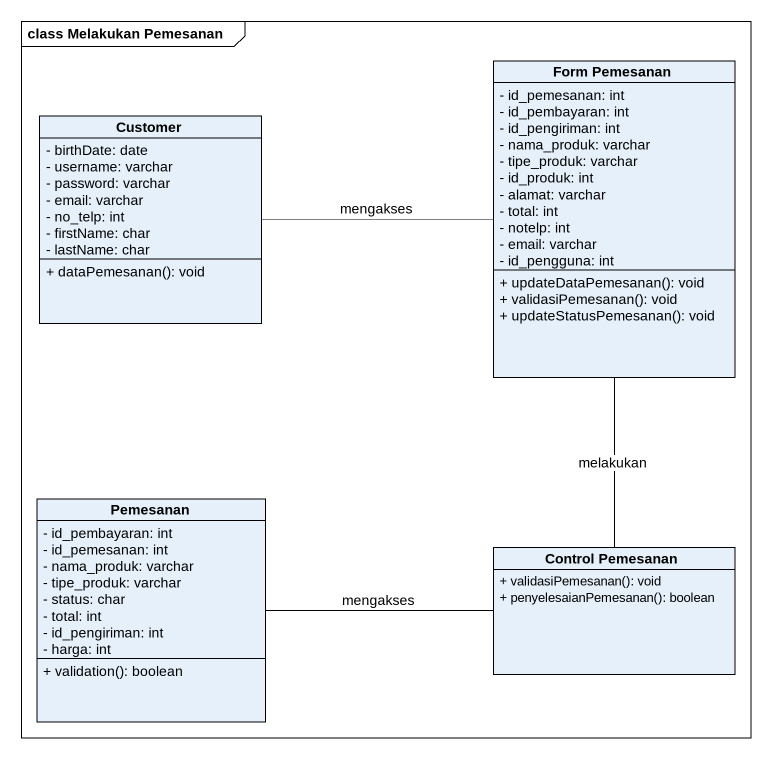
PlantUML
@startuml
mainframe class Melakukan Pemesanan
hide circle
hide empty members
skinparam classAttributeIconSize 0
class "Form Pemesanan" as Form_Pemesanan {
  - id_pemesanan: int
  - id_pembayaran: int
  - id_pengiriman: int
  - nama_produk: varchar
  - tipe_produk: varchar
  - id_produk: int
  - alamat: varchar
  - total: int
  - notelp: int
  - email: varchar
  - id_pengguna: int
  + updateDataPemesanan(): void
  + validasiPemesanan(): void
  + updateStatusPemesanan(): void
}
class Customer {
  - birthDate: date
  - username: varchar
  - password: varchar
  - email: varchar
  - no_telp: int
  - firstName: char
  - lastName: char
  + dataPemesanan(): void
}
class Pemesanan {
  - id_pembayaran: int
  - id_pemesanan: int
  - nama_produk: varchar
  - tipe_produk: varchar
  - status: char
  - total: int
  - id_pengiriman: int
  - harga: int
  + validation(): boolean
}
class "Control Pemesanan" as Control_Pemesanan {
  + validasiPemesanan(): void
  + penyelesaianPemesanan(): boolean
}
Form_Pemesanan -- Control_Pemesanan : melakukan
Customer -right- Form_Pemesanan : mengakses
Control_Pemesanan -left- Pemesanan : mengakses
@enduml
